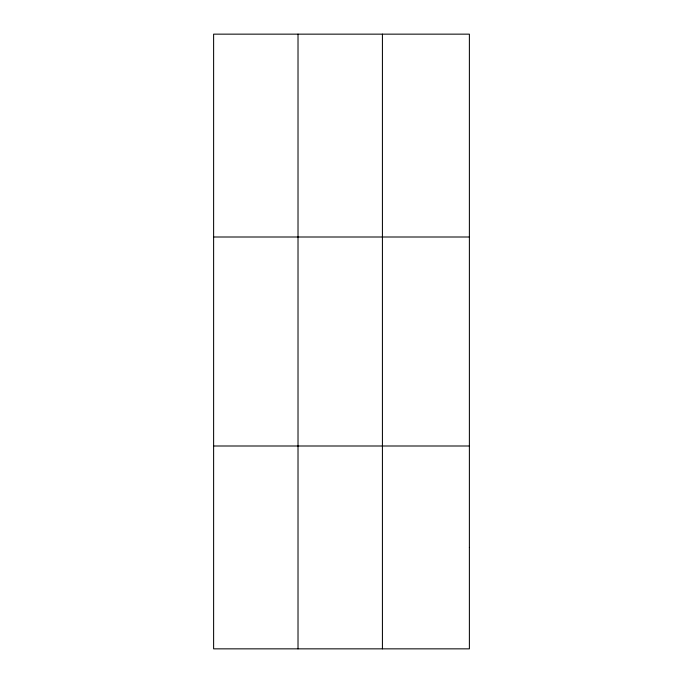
<?xml version="1.0" encoding="UTF-8"?>
<svg xmlns="http://www.w3.org/2000/svg" width="683" height="683" viewBox="0 0 683 683"><rect width="100%" height="100%" fill="white"/><g stroke="black" fill="none" stroke-linecap="round" stroke-linejoin="round"><path stroke-width="1.02" d="M298.019 648.85L298.019 34.15M382.42 648.85L382.42 34.15M213.617 237.001L469.383 237.001M213.617 445.999L469.383 445.999M469.383 547.425L469.383 648.85L213.617 648.85L213.617 34.15L469.383 34.15L469.383 547.425"/></g></svg>
